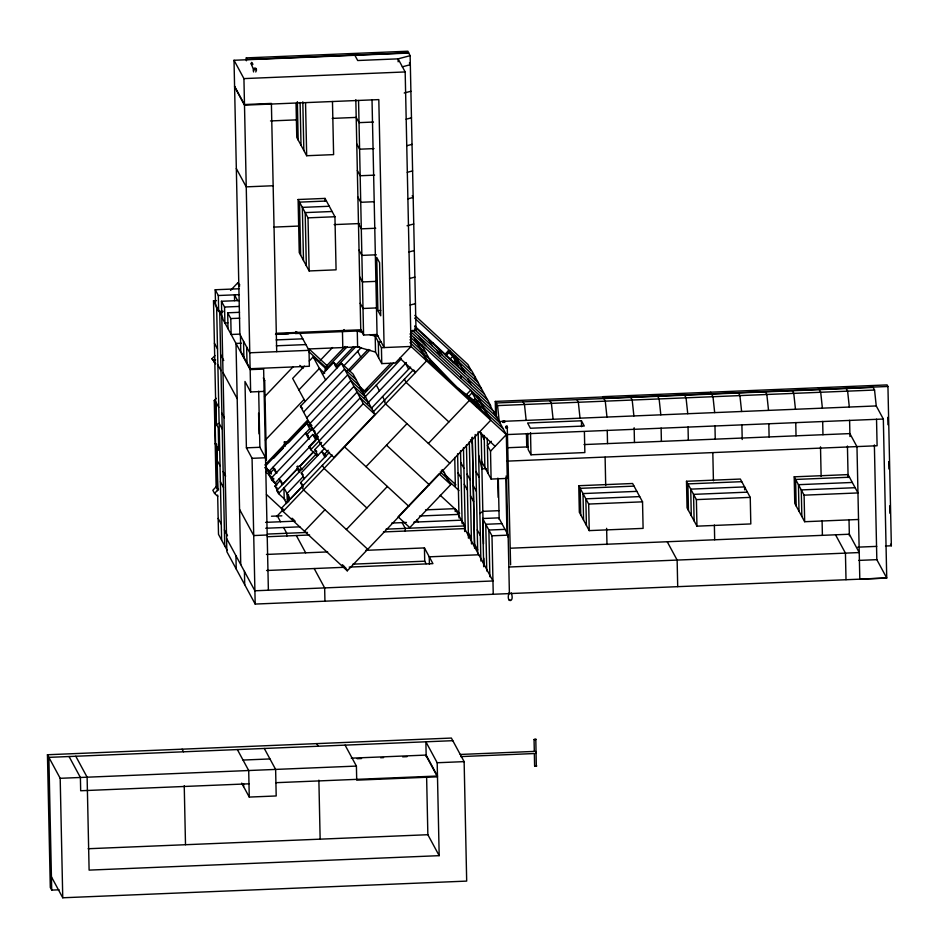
<?xml version="1.0" encoding="UTF-8"?>
<svg xmlns="http://www.w3.org/2000/svg" width="949" height="949" viewBox="0 0 949 949"><rect width="100%" height="100%" fill="white"/><g stroke="black" fill="none" stroke-linecap="round" stroke-linejoin="round"><path stroke-width="1.42" d="M535.663 751.371L535.711 753.494M503.326 422.542C501.096 421.024 505.603 419.399 504.832 422.175M253.597 71.946C251.592 66.549 258.721 66.893 255.767 71.982M510.598 564.809L507.264 427.501M511.203 592.828C515.129 602.971 505.568 603.22 509.044 592.923M534.311 751.418L534.05 739.485L535.805 739.259L536.327 766.151L534.619 766.033L534.346 753.542L460.692 756.602M536.209 739.39L534.121 739.532M534.619 766.033L536.778 765.95M460.609 377.904L461.392 375.745L460.585 377.88M504.346 421.688L504.394 422.483M252.956 64.33C248.982 56.774 253.585 74.591 255.803 68.862M344.119 329.588L342.459 331.616L342.803 347.548M503.468 421.973L502.745 421.664L503.528 421.593M230.548 290.406L237.665 282.932L239.824 284.937M215.755 363.87L211.935 358.769L214.972 355.567M213.632 361.901L215.66 359.778M216.906 446.765L217.831 489.945L216.123 486.801L214.272 400.454L216.301 398.331M264.51 396.812L292.873 367.049M304.38 366.124L292.66 378.414L305.127 401.463M309.267 361L313.17 356.895L324.831 367.69L326.219 370.252M320.288 360.359L332.506 347.536M298.899 389.932L319.398 368.426L324.7 373.325M324.926 367.607L345.08 346.468M324.772 370.24L347.192 346.705M322.518 374.179L333.692 362.447L338.022 366.444M216.906 485.983L212.837 490.253L214.545 493.397L217.736 496.351M335.222 365.839L353.586 346.563M214.545 493.397L218.602 489.126M265.376 440.051L304.06 399.458M336.432 367.026L355.828 346.682M300.465 406.35L341.474 363.313L353.135 374.108L374.95 414.44L333.941 457.465L322.269 446.682L300.465 406.35L302.589 408.307M343.431 366.267L361.142 347.678M303.585 412.103L344.582 369.078L356.255 379.873M347.559 370.952L368.082 349.422M349.517 371.356L369.944 349.92M306.693 417.868L347.702 374.843L359.374 385.638M264.901 464.974L284.427 444.476L285.281 446.054M312.423 428.331L306.598 422.946L265.59 465.971L268.697 471.736L270.643 473.527M273.561 458.343L283.324 448.106M288.887 442.27L308.413 421.783L307.559 420.205L287.061 441.724L287.903 443.302L285.222 443.468L284.368 441.89L288.413 441.724M268.697 471.736L309.706 428.699L306.598 422.946M312.826 434.464L315.934 440.229L274.937 483.255L271.817 477.489L312.826 434.464L317.69 438.96M276.883 485.058L271.877 480.301L273.739 478.343M313.811 436.291L315.685 434.334L312.565 428.568L306.978 434.44L309.469 439.043M316.041 435.152L357.049 392.127L368.71 402.922M317.085 455.579L310.774 449.731L309.077 446.588L318.259 436.955M362.554 392.933L390.763 363.325M278.104 491.819L274.996 486.054L280.584 480.194L282.458 483.646M310.774 449.731L318.935 441.166L320.394 443.741M319.161 440.917L360.157 397.892L371.83 408.675M363.408 394.499L393.633 362.791M317.915 455.366L314.807 449.612L321.64 442.436M364.404 397.56L401.403 358.734M297.535 468.557L282.244 484.595L279.136 478.83M299.576 466.41L313.846 451.439M284.949 499.53L278.531 493.599L276.823 490.455L297.334 468.948L299.03 472.08M297.345 469.316L297.274 466.362L299.967 466.256L313.621 451.843M322.269 446.682L363.277 403.645L341.474 363.313M278.531 493.599L316.302 453.966M304.321 478.664L301.213 472.899L324.748 448.201M367.429 403.42L406.433 362.494M303.372 476.386L287.061 493.504L287.239 501.95M328.283 450.253L324.558 454.168L325.804 456.469M303.016 487.264L300.525 482.65L329.528 452.222M371.534 408.141L410.62 367.121M332.162 455.034L281.39 508.308L283.087 511.452L347.251 570.812L490.775 420.205L478.308 397.156M372.898 412.281L413.195 370.003M303.431 485.354L290.169 499.269L283.941 487.75L284.19 499.008L286.681 503.611M276.55 516.624L283.668 509.162M283.087 511.452L426.611 360.845L414.144 337.808M445.057 354.25L448.047 351.106L457.774 360.098M445.674 354.701L449.672 350.513L451.938 354.701M445.9 355.816L448.901 352.672L448.047 351.106M449.743 359.457L452.792 356.266L458.165 366.219M453.029 362.589L455.057 360.454L460.882 365.851M304.475 531.238L324.973 509.72M365.982 466.694L406.991 423.669M465.757 395.365L470.728 390.146L481.487 410.051M468.142 396.967L472.139 392.767L477.976 398.165M346.361 529.506L387.37 486.481M428.379 443.444L469.387 400.419L467.691 397.275M473.254 400.62L475.259 398.521L481.096 403.918M476.374 406.386L478.379 404.286L484.204 409.683M476.801 407.429L478.747 405.377L477.549 403.159L456.991 387.382L429.423 358.651L430.632 360.869L448.747 379.754M491.345 441.285L487.395 445.425L490.514 451.19L491.108 479.067L507.264 478.403L506.327 434.595L493.871 411.546L410.004 333.965M450.775 484.583L409.766 527.62L398.106 516.825L439.114 473.8L450.775 484.583L442.673 469.613M490.514 451.19L506.327 434.595L883.329 419.031L886.734 578.06L255.186 604.062L226.87 551.689L221.449 301.272L239.219 300.548M479.886 513.539L482.827 511.333L498.984 510.669M507.656 427.691L505.509 427.726L506.197 427.489M509.21 600.243L510.171 600.041M410.668 331.604L416.018 330.193L410.134 55.671L398.094 58.85L357.702 60.522L354.867 55.279M402.305 66.821L410.336 64.698L409.387 62.954M404.203 93.014L410.905 91.246M406.113 119.206L411.475 117.795M406.682 145.755L412.044 144.355M407.251 172.315L412.613 170.903M407.821 198.863L413.171 197.451L412.234 195.696M407.05 225.755L413.74 224M408.96 251.96L414.31 250.548M409.529 278.508L414.879 277.096M410.098 305.056L415.448 303.644M252.031 63.417L251.105 63.678L252.043 63.832M246.289 57.889L407.868 51.222L408.722 52.788L247.143 59.467L246.289 57.889L246.36 60.795M240.429 335.507L240.773 351.427L250.121 368.722L309.362 366.267L309.018 350.347L249.777 352.791L239.872 334.451L234.023 60.273L408.722 53.061L410.134 55.671M234.023 60.273L243.929 78.601L405.176 71.946L411.047 346.456L395.235 363.052L381.771 363.609L375.543 352.091L375.199 336.16L369.683 334.57M270.512 120.938L296.954 119.847M332.209 118.4L355.709 117.427M373.455 122.041L359.03 122.646L356.195 117.403M374.025 148.602L359.6 149.195L356.765 143.951M296.041 103.477L296.776 137.391L306.681 155.731L333.609 154.616L332.47 101.519M374.594 175.15L360.169 175.743L357.334 170.5M273.146 185.743L246.218 186.858L236.313 168.531M298.105 199.515L325.033 198.412L334.938 216.74L336.076 269.836L309.149 270.951L299.243 252.612L298.105 199.515L308.01 217.855L309.149 270.951M326.444 201.022L299.516 202.137L300.655 255.234M373.716 201.757L360.739 202.291L357.903 197.048M329.279 206.265L302.351 207.38L303.49 260.477M332.114 211.497L305.187 212.612L306.325 265.708M308.01 217.855L334.938 216.74M273.929 227.096L299.232 226.04M334.143 224.605L359.446 223.561M375.733 228.246L361.308 228.839L358.473 223.596M376.302 254.795L361.877 255.388L359.042 250.145M376.872 281.343L362.447 281.936L359.612 276.693M223.11 311.26L218.673 311.45L215.553 305.685L215.209 289.753L238.911 288.781M215.209 289.753L218.329 295.519L239.065 294.665M216.158 424.986L213.501 300.738L216.443 300.619M221.449 301.272L224.557 307.037L239.373 306.432M222.671 312.138L219.729 312.257L224.735 545.889M228.009 328.734L227.677 312.802L239.528 312.316M377.441 307.891L363.016 308.484L360.181 303.241M377.892 310.548L380.727 315.78L379.588 262.683L376.753 257.452L377.892 310.548L380.727 310.43M227.677 312.802L230.785 318.556L239.67 318.2M227.867 322.85L224.901 322.968L224.557 307.037M240.014 334.119L231.129 334.487L230.785 318.556M276.195 333.289L361.391 329.766M275.981 334.036L299.67 333.052L309.018 350.347M275.507 334.38L288.425 333.846M295.341 333.562L361.723 330.821M355.816 99.704L360.75 329.789L363.574 335.033L376.563 334.499M276.135 339.92L302.79 338.817M378.165 336.041L375.199 336.16L381.427 347.678L381.771 363.609M241.39 343.218L236.004 343.443L240.749 564.608M276.289 345.804L305.91 344.582M381.273 341.794L378.319 341.925L378.663 357.844M308.342 348.971L359.659 346.859M381.427 347.678L411.047 346.456L506.327 434.595M221.781 317.203L250.168 369.624L263.632 369.078L268.377 590.231M263.881 380.502L264.688 380.478L266.396 460.123L265.59 460.158M255.186 604.062L252.066 458.32L246.408 447.845L244.984 381.474L250.643 391.949L264.107 391.391M495.603 416.172L495.283 401.415L602.995 396.967L605.26 401.166L606.969 417.05M887.944 386.48L603.837 398.212L602.995 396.646L887.09 384.914L887.944 386.48L891.348 545.782L885.512 546.019M495.283 401.415L497.549 405.603L874.551 390.039L876.247 405.935L883.329 419.031M876.247 405.935L499.245 421.498L497.549 405.603M581.452 420.787L527.597 423.005L530.42 428.248L584.287 426.018L581.452 420.787L581.571 426.682M246.408 447.845L259.872 447.287L265.53 457.762L252.066 458.32M507.205 447.75L527.881 446.896M584.015 444.571L849.889 433.598L856.971 446.694L859.806 579.175M527.81 433.337L528.166 449.553L530.989 454.796L584.857 452.566L584.406 431.925M297.274 466.362L298.971 469.506L301.663 469.399M506.896 461.143L877.101 445.757L876.532 419.209M486.327 468.676L481.914 468.865L478.628 455.129M578.76 485.722L632.615 483.504L642.532 501.831L643.102 528.379L589.246 530.61L579.329 512.27L578.76 485.722L588.677 504.061L589.246 530.61M686.483 481.273L740.339 479.055L750.244 497.383L750.813 523.931L696.957 526.161L687.052 507.822L686.483 481.273L696.388 499.613L696.957 526.161M794.194 476.825L848.05 474.607L857.967 492.934L804.1 495.164L794.194 476.825L794.764 503.385L804.669 521.713L858.537 519.483M634.039 486.125L580.183 488.344L580.752 514.892M741.75 481.677L687.895 483.895L688.464 510.443M849.462 477.228L795.606 479.447L796.175 505.995M636.862 491.357L583.006 493.575L583.576 520.135M852.297 482.46L798.441 484.69L799.011 511.238M639.697 496.6L585.841 498.818L586.411 525.366M747.421 492.151L693.553 494.37L694.122 520.918M855.132 487.703L801.276 489.921L801.846 516.47M271.485 516.232L281.853 515.805M425.52 509.874L455.14 508.652L464.488 525.936L464.702 531.535M588.677 504.061L642.532 501.831M696.388 499.613L750.244 497.383M265.578 522.365L295.341 521.143M419.482 516.019L458.26 514.417M483.682 566.707L482.65 518.522L498.806 517.857L508.142 535.141L509.399 593.576M265.732 528.249L299.931 526.837M391.759 523.053L406.433 522.448M413.835 522.14L461.368 520.171M501.914 523.611L485.758 524.287L486.766 571.013M267.499 534.073L307.488 532.413M385.982 529.174L464.488 525.936M267.191 534.999L253.727 535.556L239.563 509.376M267.274 536.731L309.623 534.987M383.443 531.938L464.642 528.593L492.958 580.966L254.901 590.788L226.586 538.415M505.034 529.376L488.877 530.04L489.874 576.767M482.65 518.522L491.985 535.805L508.142 535.141M266.444 554.441L327.666 551.915M365.792 550.337L424.44 547.917L432.934 563.635L349.196 567.087M510.728 548.202L849.331 534.228L859.236 552.555L508.83 567.028M478.794 554.774L429.245 556.826L429.411 564.192M352.874 564.157L424.725 561.191L426.089 563.742M266.562 570.503L344.962 567.265M857.754 547.158L876.746 546.375M858.786 560.408L876.829 559.661L886.734 577.988L859.806 579.104M59.111 889.794L51.709 890.103L50.297 887.481L47.45 754.74L451.38 738.061L464.132 761.632L466.683 881.099L62.753 897.778L51.424 876.829M452.803 740.683L48.862 757.361L51.709 890.103M243.027 760.054L269.955 758.939M351.249 758.168L426.148 755.072L437.477 776.021L275.91 782.688M357.132 758.714L361.545 758.536M380.632 757.741L383.574 757.622M402.673 756.839L407.074 756.65M460.241 754.455L534.311 751.406M47.45 754.74L60.19 778.31L356.409 766.08L356.717 780.149L437.501 776.816M426.184 756.543L425.876 741.798L437.192 762.747L464.132 761.632M248.982 783.803L80.677 790.754L80.392 777.48L69.063 756.531M241.71 783.115L249.267 797.077L276.195 795.962L275.625 769.414L264.297 748.464M88.127 848.738L427.857 834.717L439.185 855.666L89.111 870.114L87.118 777.195L75.79 756.246M255.578 68.802L253.976 68.85L255.969 68.921M362.791 332.589L357.275 331.011L357.619 346.943L375.543 352.091M251.912 64.651L251.248 64.188M295.649 331.592L299.374 333.396M465.235 395.009L478.747 405.377M414.796 315.365L467.976 364.558L471.084 370.324M414.654 318.117L472.009 371.166L490.752 405.804L410.561 331.604M448.901 352.672L475.176 376.99M461.736 367.429L478.296 382.755M414.654 325.97L464.002 371.617M415.01 327.085L481.404 388.509M414.322 329.327L484.524 394.262M412.317 330.347L487.632 400.027M417.323 342.031L423.147 347.429M410.004 336.848L417.263 343.562M481.428 402.922L496.979 417.311M420.431 347.797L426.267 353.194M410.004 339.73L420.383 349.327M484.548 408.687L500.099 423.076M423.539 353.562L429.387 358.959M410.015 342.613L423.491 355.092M487.656 414.44L503.207 428.829M424.903 357.702L489.079 417.062M399.873 358.2L415.425 372.589L414.179 370.276M479.589 431.937L495.141 446.327M448.877 421.937L406.101 382.364L404.404 379.22M449.767 463.231L385.602 403.883L383.906 400.739M359.624 386.433L365.021 391.427M362.482 391.391L350.822 380.596L309.813 423.634L311.936 425.591M360.573 390.193L362.743 392.186M365.602 397.156L353.93 386.362L312.921 429.399L315.044 431.356M441.368 470.123L444.547 473.065M308.959 348.888L327.322 365.875M445.069 474.797L455.864 484.785M440.241 471.961L447.655 478.83M308.84 351.652L327.203 368.639M447.098 479.553L458.984 490.55M363.277 403.645L374.95 414.44M386.492 445.176L429.268 484.749M299.813 365.389L303.051 368.39M440.241 495.295L459.684 513.279M344.594 446.908L408.758 506.268M308.413 421.783L310.548 423.764M309.706 428.699L311.652 430.502M315.685 434.334L317.82 436.315M308.437 435.781L305.519 433.088L308.639 438.841M325.602 454.986L321.711 451.392L324.831 457.145M314.807 449.612L316.752 451.404M309.077 446.588L311.177 448.533M211.935 358.769L214.059 360.739M366.872 507.988L324.095 468.426L322.387 465.283M301.213 472.899L303.158 474.702M300.525 482.65L302.47 484.453M367.749 549.293L303.585 489.933L301.889 486.79M274.842 469.114L272.897 467.311L276.017 473.077M266.064 467.976L271.414 472.922M264.771 467.56L271.189 473.504M215.601 444.559L215.115 422.032L217.274 424.025M265.886 468.996L271.295 473.99M265.625 471.629L271.034 476.635M271.817 477.489L273.763 479.292M274.996 486.054L277.132 488.035M276.823 490.455L278.97 492.436M266.467 494.488L283.526 510.289M292.078 518.201L294.214 520.182M342.34 564.702L344.487 566.672M418.616 336.171L425.65 345.566M874.551 390.039L873.139 387.429L496.137 402.993L496.446 417.738M846.211 388.532L847.623 391.154L849.319 407.05M818.418 387.75L819.272 389.315M819.272 389.648L820.695 392.269L822.392 408.165M890.506 544.204L891.348 545.782M792.344 390.763L793.767 393.384L795.464 409.268M765.416 391.866L766.839 394.487L768.536 410.383M835.535 534.797L845.44 553.125L846.01 579.673M738.488 392.981L739.912 395.603L741.608 411.498M710.706 392.198L711.56 393.764M711.56 394.096L712.984 396.718L714.68 412.601M684.632 395.211L686.044 397.821L687.752 413.717M657.704 396.314L659.116 398.936L660.824 414.832M630.777 397.429L632.188 400.051L633.896 415.947M667.23 541.749L677.135 560.076L677.705 586.624M405.176 71.946L398.094 58.85L398.153 61.804M576.921 399.648L578.332 402.269L580.029 418.165M549.993 400.763L551.405 403.384L553.101 419.28M523.065 401.878L524.477 404.499L526.173 420.383M493.871 411.985L496.374 416.599M489.779 404.891L492.899 410.644M455.508 355.899L464.856 373.194M467.964 378.948L471.084 384.713M476.564 395.543L487.323 415.448M438.628 348.935L441.748 354.689M506.019 476.09L507.264 478.403M432.886 342.838L433.74 344.404M436.86 350.169L439.968 355.934M481.167 433.907L484.287 439.672M428.912 339.944L432.02 345.697M415.081 328.449L416.018 330.193M421.736 344.807L432.495 364.724M470.467 439.66L472.329 443.124M415.899 339.422L426.659 359.327M481.76 461.783L491.108 479.067M475.983 471.475L479.103 477.228M460.834 462.614L463.954 468.379M467.074 474.144L470.182 479.897M473.302 485.663L476.41 491.428M405.52 363.443L408.639 369.208M458.011 472.721L461.178 478.474M464.239 484.239L467.406 490.004M470.467 495.769L473.587 501.523M477.24 529.874L480.36 535.639M234.545 86.217L244.462 104.544L271.39 103.429L276.705 351.676M234.593 86.822L244.498 105.149L378.805 99.609L384.12 347.571L377.05 334.475L372.02 99.799M462.092 521.025L465.212 526.79M468.32 532.543L471.439 538.308M477.667 549.827L474.547 544.074L472.27 437.477M376.314 385.069L379.422 390.822M382.542 396.599L385.033 401.202M357.654 351.332L360.774 357.085M366.587 388.699L367.429 390.276M333.692 362.447L336.812 368.212M417.038 519.649L418.284 521.95M313.17 356.895L325.626 379.944M402.127 522.626L405.247 528.379L405.306 531.274M237.665 282.932L239.539 286.396M237.582 300.608L234.474 294.854L234.593 300.643M263.3 377.916L264.688 380.478M213.501 300.738L215.992 305.341M217.238 307.654L222.849 318.022M299.955 466.184L301.652 469.328M345.555 567.668L347.251 570.812M214.415 343.218L217.523 348.971M220.643 354.736L223.75 360.501M223.027 372.483L237.191 398.675M276.847 473.278L274.356 468.664L268.757 474.536L271.877 480.301M217.867 364.902L220.987 370.668M426.231 755.973L436.789 775.511M296.337 535.533L305.673 552.816M314.178 568.534L324.653 587.917L324.938 601.192M215.66 401.617L218.78 407.382M221.888 413.147L224.379 417.75M277.405 515.995L280.524 521.748M283.644 527.514L286.752 533.279L286.812 536.173M214.272 400.454L215.981 403.586L216.443 425.176M219.124 423.313L222.232 429.078M215.115 422.032L218.234 427.785L218.721 450.312L215.198 443.622M216.918 460.028L220.026 465.793M223.145 471.546L225.637 476.161M220.37 481.724L223.49 487.478M345.08 745.131L356.409 766.08M218.163 518.439L221.283 524.192M224.391 529.957L227.511 535.722M227.226 550.491L218.507 534.37L217.665 495.07M316.741 743.625L318.152 746.246M237.369 749.58L248.697 770.529L249.267 797.077M182.089 749.188L183.513 751.798M887.789 417.358L887.944 424.737M888.739 461.605L888.893 468.984M889.676 505.853L889.842 513.231M874.373 444.939L876.829 559.661M849.604 420.324L849.96 436.552M847.433 446.042L848.109 477.561M849.011 519.589L849.367 535.77M822.676 421.439L822.961 434.713M820.505 446.837L821.134 476.339M822.083 520.586L822.403 535.343M804.1 495.164L804.669 521.713M795.748 422.542L796.033 435.816M768.82 423.657L769.105 436.931M744.645 489.862L744.585 486.908L690.73 489.138L691.299 515.687M741.893 424.772L742.213 439.517M714.965 425.876L715.249 439.15M712.818 452.768L713.423 480.787M714.372 525.034L714.68 539.779M688.037 426.991L688.322 440.265M661.109 428.106L661.394 441.38M634.146 427.738L634.466 442.495M607.253 430.324L607.526 443.598M605.106 457.204L605.711 485.568M606.625 528.332L606.98 544.56M530.515 432.673L530.989 454.796M526.458 433.657L526.742 446.932M506.588 477.869L507.845 536.873M505.77 477.905L506.98 533.955M498.296 478.45L499.174 519.435M497.739 478.213L498.154 497.383M491.985 535.805L493.243 594.24M487.24 438.26L488 473.302M484.192 435.425L484.88 467.549M481.143 432.827L483.516 543.801M483.836 558.214L483.954 563.979M478.13 431.7L480.894 561.061M475.117 376.931L475.176 379.861M475.2 434.476L477.738 553.243M472.211 437.275L474.583 548.249M469.316 441.736L471.499 543.955M466.445 444.939L468.438 538.19M463.456 447.738L465.295 530.966M460.526 450.739L462.151 523.741M457.596 453.741L459.031 517.988M454.749 457.418L455.366 486.623M455.14 508.652L455.2 511.547M437.192 762.747L439.185 855.666M424.44 547.917L424.725 561.191M426.623 777.195L427.857 834.717M358.556 100.523L363.574 335.033M325.033 198.412L325.092 201.354M305.542 102.634L306.681 155.731M318.876 780.161L320.145 839.165M302.814 101.816L303.846 150.488M300.098 102.48L301.023 145.256M297.369 101.662L298.188 140.013M298.971 469.506L299.042 472.46M288.508 494.856L288.662 501.891M284.368 441.89L284.427 444.844M258.674 391.237L259.872 447.287M258.591 413.23L259.041 433.883M243.929 78.601L250.121 368.722M250.168 369.624L250.643 391.949M246.657 347.026L247.001 362.957M243.549 341.26L243.893 357.192M244.427 571.417L244.712 584.691M243.537 783.649L243.596 786.602M235.933 555.699L236.218 568.973M218.329 295.519L218.673 311.45M216.621 306.503L221.627 540.123M216.574 443.966L217.57 490.692M184.236 785.725L185.506 844.717M60.19 778.31L62.753 897.778M505.603 426.623C507.122 430.597 508.652 423.551 505.603 426.623"/></g></svg>
